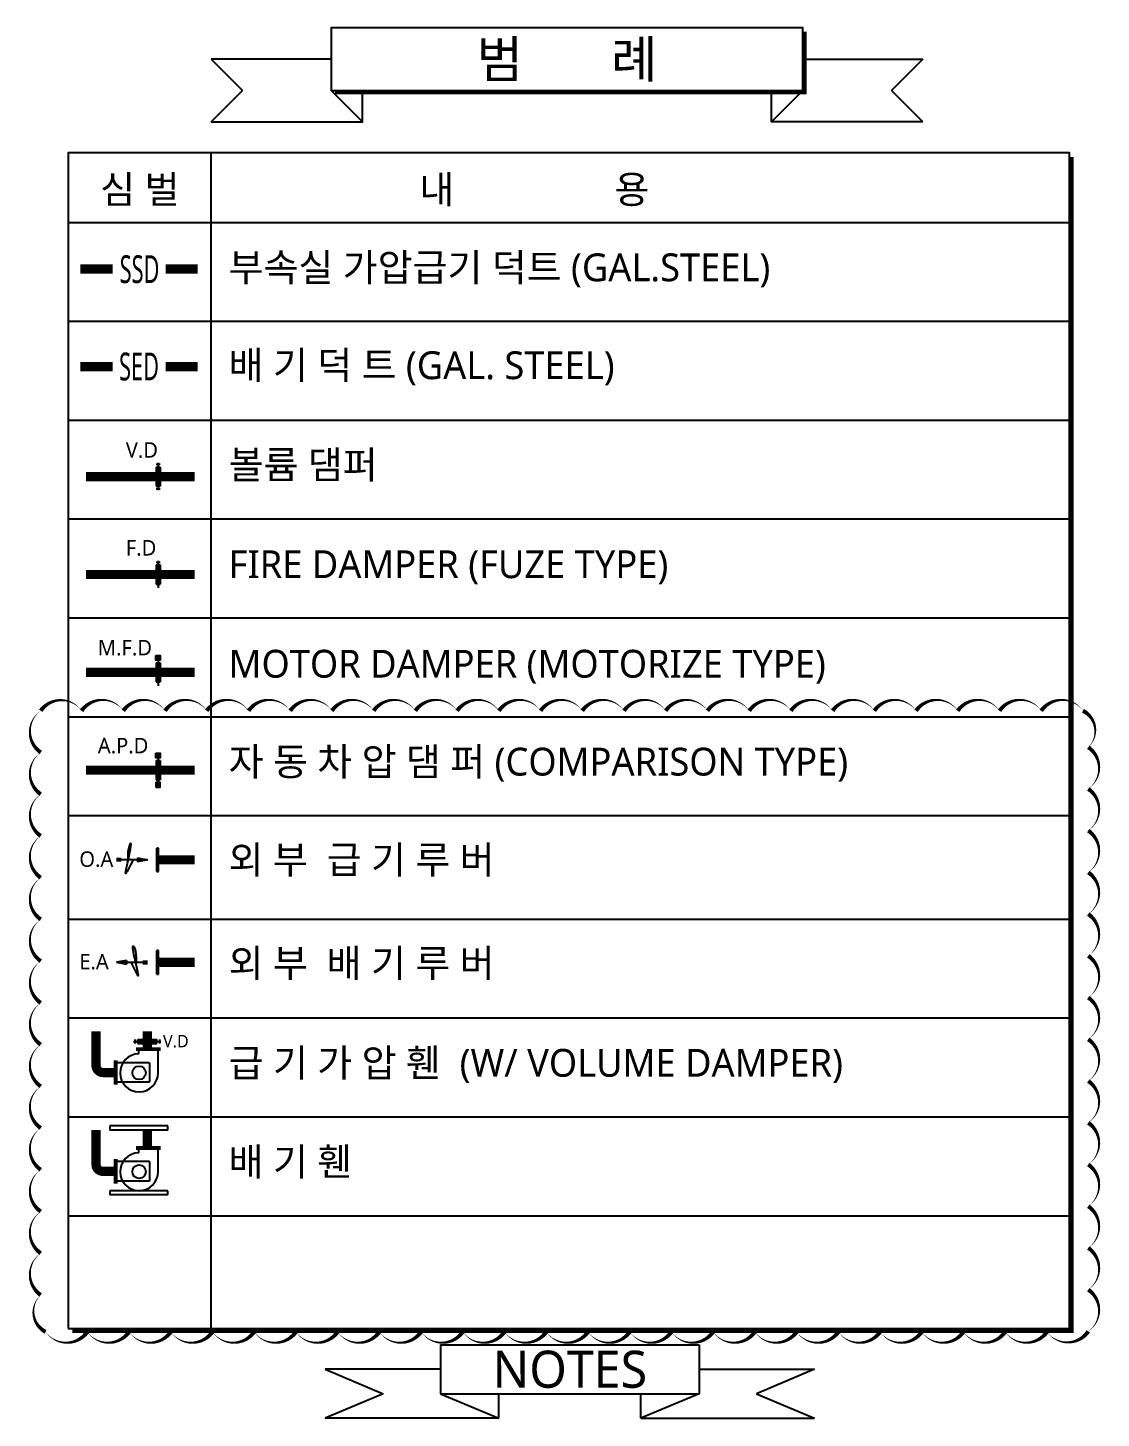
# Model space of a CAD drawing. Header units: millimetres. Extents: x 8533 to 164433, y 5768 to 115327.
# Drawn here: x 126041 to 149195, y 75933 to 105919 of the extents above; entities that cross this region are included whole.
import ezdxf
from ezdxf.enums import TextEntityAlignment as Align

# ---------------------------------------------------------------- set-up
doc = ezdxf.new("R2010")
doc.units = ezdxf.units.MM
doc.header["$LTSCALE"] = 250
for name, color, linetype in [('150LB', 2, 'Continuous'), ('@공사용도서 3차이후 수정', 211, 'Continuous'), ('F-LH', 5, 'Continuous'), ('F-TEXT', 2, 'Continuous'), ('FA', 4, 'Continuous'), ('OUT', 4, 'Continuous'), ('p', 3, 'Continuous')]:
    doc.layers.add(name, color=color, linetype=linetype)
doc.layers.add('제연구역', color=6, linetype='Continuous', lineweight=200)
doc.styles.get("Standard").update_dxf_attribs({"font": ''})
doc.styles.get('Standard').set_extended_font_data('Malgun Gothic')

msp = doc.modelspace()

# ---------------------------------------------------------------- linework, layer by layer
at = {"layer": '150LB', "color": 3, "ltscale": 10}
for p, q in [((129998, 105243, 0), (130674, 104567, 0)), ((145347, 105243, 0), (144671, 104567, 0)), ((129998, 103891, 0), (130674, 104567, 0)), ((133259, 103891, 0), (133259, 104527, 0)), ((142086, 103891, 0), (142086, 104527, 0)), ((145347, 103891, 0), (144671, 104567, 0))]:
    msp.add_line(p, q, dxfattribs=at)
at = {"layer": '150LB', "color": 3, "ltscale": 10, "elevation": 0}
for points in [[(132583, 104567), (142762, 104567), (142762, 105919), (132583, 105919), (132583, 104567)], [(132583, 105243), (129998, 105243)], [(142762, 105243), (145347, 105243)], [(129998, 103891), (133259, 103891), (132583, 104567)], [(145347, 103891), (142086, 103891), (142762, 104567)]]:
    msp.add_lwpolyline(points, dxfattribs=at)
msp.add_lwpolyline([(132664, 104527, 80.5, 80.5, 0), (142802, 104527, 80.5, 80.5, 0), (142802, 105839, 0, 0, 0)], format="xyseb", dxfattribs=at)
at = {"layer": 'p'}
for p, q in [((134945, 77519, 0), (140520, 77519, 0)), ((134945, 77519, 0), (134945, 76460, 0)), ((140520, 77519, 0), (140520, 76460, 0)), ((134945, 76989, 0), (132454, 76989, 0)), ((132454, 76989, 0), (133709, 76461, 0)), ((140520, 76989, 0), (143011, 76989, 0)), ((143011, 76989, 0), (141756, 76461, 0)), ((133709, 76461, 0), (132454, 75933, 0)), ((134945, 76460, 0), (136200, 75933, 0)), ((134945, 76460, 0), (140520, 76460, 0)), ((136200, 75933, 0), (136200, 76460, 0)), ((139265, 75933, 0), (139265, 76460, 0)), ((140520, 76460, 0), (139265, 75933, 0)), ((141756, 76461, 0), (143011, 75933, 0)), ((136200, 75933, 0), (132454, 75933, 0)), ((139265, 75933, 0), (143011, 75933, 0))]:
    msp.add_line(p, q, dxfattribs=at)

# ---------------------------------------------------------------- texts
at = {"layer": 'F-TEXT', "color": 7}
for s, p in [('범       례', (137672, 105243, 0)), ('NOTES', (137733, 76989, 0))]:
    msp.add_text(s, height=800, dxfattribs=at).set_placement(p, align=Align.MIDDLE_CENTER)

# ---------------------------------------------------------------- wipeouts: each hides what was drawn before it
at = {"color": 4}
msp.add_wipeout([(126909, 77865), (126909, 103222), (148510, 103222), (148510, 77865)], dxfattribs=at).translate(0, 0, 0).dxf.layer = 'F-LH'

# ---------------------------------------------------------------- next in the draw order: linework, layer by layer
at = {"color": 9}
for p, q in [((126909, 99590, 0), (148510, 99590, 0)), ((126909, 97458, 0), (148510, 97458, 0)), ((126909, 95326, 0), (148510, 95326, 0)), ((126909, 93194, 0), (148510, 93194, 0)), ((126909, 91062, 0), (148510, 91062, 0)), ((126909, 88929, 0), (148510, 88929, 0)), ((126909, 86697, 0), (148556, 86697, 0)), ((126909, 84565, 0), (148556, 84565, 0)), ((126909, 82433, 0), (148556, 82433, 0)), ((126909, 80301, 0), (148556, 80301, 0)), ((126909, 77865, 0), (148556, 77865, 0))]:
    msp.add_line(p, q, dxfattribs=at)
at = {"layer": '150LB', "color": 0, "ltscale": 10}
for p, q in [((129993, 77865, 0), (129993, 103222, 0)), ((126909, 101722, 0), (148510, 101722, 0))]:
    msp.add_line(p, q, dxfattribs=at)
at = {"layer": '150LB', "color": 0, "ltscale": 10, "elevation": 0}
msp.add_lwpolyline([(126909, 77865), (148510, 77865), (148510, 103222), (126909, 103222), (126909, 77865)], dxfattribs=at)
msp.add_lwpolyline([(127002, 77819, 92.6, 92.6, 0), (148556, 77819, 92.6, 92.6, 0), (148556, 103130, 0, 0, 0)], format="xyseb", dxfattribs=at)
at = {"layer": '150LB', "color": 3, "ltscale": 10, "const_width": 200, "elevation": 0}
for points in [[(128862, 87975), (129642, 87975)], [(128862, 85765), (129642, 85765)]]:
    msp.add_lwpolyline(points, dxfattribs=at)
at = {"layer": '@공사용도서 3차이후 수정'}
msp.add_lwpolyline([(126320, 91190, 0, 90, 0.520567), (126320, 90290, 0, 90, 0.520567), (126320, 89390, 0, 90, 0.520567), (126320, 88490, 0, 90, 0.520567), (126320, 87590, 0, 90, 0.520567), (126320, 86690, 0, 90, 0.520567), (126320, 85790, 0, 90, 0.520567), (126320, 84890, 0, 90, 0.520567), (126320, 83990, 0, 90, 0.520567), (126320, 83090, 0, 90, 0.520567), (126320, 82190, 0, 90, 0.520567), (126320, 81290, 0, 90, 0.520567), (126320, 80390, 0, 90, 0.520567), (126320, 79490, 0, 90, 0.520567), (126320, 78590, 0, 90, 0.520567), (126425, 77795, 0, 90, 0.520567), (127325, 77795, 0, 90, 0.520567), (128225, 77795, 0, 90, 0.520567), (129125, 77795, 0, 90, 0.520567), (130025, 77795, 0, 90, 0.520567), (130925, 77795, 0, 90, 0.520567), (131825, 77795, 0, 90, 0.520567), (132725, 77795, 0, 90, 0.520567), (133625, 77795, 0, 90, 0.520567), (134525, 77795, 0, 90, 0.520567), (135425, 77795, 0, 90, 0.520567), (136325, 77795, 0, 90, 0.520567), (137225, 77795, 0, 90, 0.520567), (138125, 77795, 0, 90, 0.520567), (139025, 77795, 0, 90, 0.520567), (139925, 77795, 0, 90, 0.520567), (140825, 77795, 0, 90, 0.520567), (141725, 77795, 0, 90, 0.520567), (142625, 77795, 0, 90, 0.520567), (143525, 77795, 0, 90, 0.520567), (144425, 77795, 0, 90, 0.520567), (145325, 77795, 0, 90, 0.520567), (146225, 77795, 0, 90, 0.520567), (147125, 77795, 0, 90, 0.520567), (148025, 77795, 0, 90, 0.520567), (148916, 77805, 0, 90, 0.520567), (148916, 78705, 0, 90, 0.520567), (148916, 79605, 0, 90, 0.520567), (148916, 80505, 0, 90, 0.520567), (148916, 81405, 0, 90, 0.520567), (148916, 82305, 0, 90, 0.520567), (148916, 83205, 0, 90, 0.520567), (148916, 84105, 0, 90, 0.520567), (148916, 85005, 0, 90, 0.520567), (148916, 85905, 0, 90, 0.520567), (148916, 86805, 0, 90, 0.520567), (148916, 87705, 0, 90, 0.520567), (148916, 88605, 0, 90, 0.520567), (148916, 89505, 0, 90, 0.520567), (148916, 90405, 0, 90, 0.520567), (148801, 91190, 0, 90, 0.520567), (147901, 91190, 0, 90, 0.520567), (147001, 91190, 0, 90, 0.520567), (146101, 91190, 0, 90, 0.520567), (145201, 91190, 0, 90, 0.520567), (144301, 91190, 0, 90, 0.520567), (143401, 91190, 0, 90, 0.520567), (142501, 91190, 0, 90, 0.520567), (141601, 91190, 0, 90, 0.520567), (140701, 91190, 0, 90, 0.520567), (139801, 91190, 0, 90, 0.520567), (138901, 91190, 0, 90, 0.520567), (138001, 91190, 0, 90, 0.520567), (137101, 91190, 0, 90, 0.520567), (136201, 91190, 0, 90, 0.520567), (135301, 91190, 0, 90, 0.520567), (134401, 91190, 0, 90, 0.520567), (133501, 91190, 0, 90, 0.520567), (132601, 91190, 0, 90, 0.520567), (131701, 91190, 0, 90, 0.520567), (130801, 91190, 0, 90, 0.520567), (129901, 91190, 0, 90, 0.520567), (129001, 91190, 0, 90, 0.520567), (128101, 91190, 0, 90, 0.520567), (127201, 91190, 0, 90, 0.520567), (126320, 91190, 0, 90, 0.520567)], format="xyseb", dxfattribs=at)
at = {"layer": 'FA', "color": 4}
for p, q in [((128057, 87998, 0), (127957, 87998, 0)), ((128620, 87975, 0), (127957, 87975, 0)), ((128057, 87953, 0), (127957, 87953, 0)), ((127957, 85765, 0), (128620, 85765, 0)), ((128519, 85787, 0), (128620, 85787, 0)), ((128519, 85743, 0), (128620, 85743, 0))]:
    msp.add_line(p, q, dxfattribs=at)
at = {"layer": 'FA', "color": 4, "linetype": 'Continuous'}
for p, q in [((128406, 88015, 0), (128406, 87935, 0)), ((128406, 88015, 0), (128620, 87975, 0)), ((128620, 87975, 0), (128406, 87935, 0)), ((128171, 85805, 0), (127957, 85765, 0)), ((127957, 85765, 0), (128171, 85725, 0)), ((128171, 85805, 0), (128171, 85725, 0))]:
    msp.add_line(p, q, dxfattribs=at)
at = {"layer": 'FA', "color": 4}
for points in [[(128315, 87975), (128259, 87864), (128215, 87781), (128184, 87724), (128164, 87692), (128153, 87683), (128150, 87695), (128154, 87725), (128164, 87772), (128178, 87834), (128194, 87906), (128212, 87984), (128230, 88063), (128245, 88140), (128258, 88208), (128266, 88265), (128269, 88305), (128264, 88324), (128253, 88324), (128240, 88305), (128225, 88268), (128212, 88216), (128202, 88149), (128198, 88068), (128202, 87975)], [(128261, 85765), (128318, 85654), (128361, 85570), (128393, 85514), (128413, 85482), (128424, 85473), (128427, 85484), (128423, 85514), (128413, 85562), (128399, 85623), (128383, 85695), (128365, 85774), (128347, 85853), (128331, 85929), (128318, 85998), (128310, 86055), (128308, 86094), (128313, 86114), (128323, 86114), (128337, 86094), (128351, 86058), (128365, 86006), (128374, 85938), (128379, 85858), (128375, 85765)]]:
    msp.add_lwpolyline(points, dxfattribs=at)
at = {"layer": 'OUT', "color": 4}
for p, q in [((128809, 96505, 0), (128893, 96505, 0)), ((128809, 96447, 0), (128893, 96447, 0)), ((128809, 96447, 0), (128809, 96033, 0)), ((128851, 96537, 0), (128851, 95949, 0)), ((128893, 96447, 0), (128893, 96033, 0)), ((128809, 96033, 0), (128893, 96033, 0)), ((128809, 95974, 0), (128893, 95974, 0)), ((128809, 94395, 0), (128893, 94395, 0)), ((128809, 94336, 0), (128809, 93922, 0)), ((128809, 94336, 0), (128893, 94336, 0)), ((128851, 94427, 0), (128851, 93839, 0)), ((128893, 94336, 0), (128893, 93922, 0)), ((128809, 93922, 0), (128893, 93922, 0)), ((128899, 92384, 0), (128802, 92284, 0)), ((128802, 92384, 0), (128899, 92284, 0)), ((128809, 92226, 0), (128893, 92226, 0)), ((128809, 92226, 0), (128809, 91812, 0)), ((128851, 92284, 0), (128851, 91729, 0)), ((128893, 92226, 0), (128893, 91812, 0)), ((128809, 91812, 0), (128893, 91812, 0)), ((128802, 90274, 0), (128899, 90174, 0)), ((128899, 90274, 0), (128802, 90174, 0)), ((128809, 90116, 0), (128809, 89701, 0)), ((128809, 90116, 0), (128893, 90116, 0)), ((128851, 90174, 0), (128851, 89643, 0)), ((128893, 90116, 0), (128893, 89701, 0)), ((128809, 89701, 0), (128893, 89701, 0)), ((128899, 89543, 0), (128802, 89643, 0)), ((128802, 89543, 0), (128899, 89643, 0)), ((128809, 89643, 0), (128893, 89643, 0)), ((128323, 84057, 0), (128910, 84057, 0)), ((128355, 84015, 0), (128355, 84098, 0)), ((128413, 84015, 0), (128413, 84098, 0)), ((128413, 84098, 0), (128827, 84098, 0)), ((128413, 84015, 0), (128827, 84015, 0)), ((128827, 84015, 0), (128827, 84098, 0)), ((128886, 84015, 0), (128886, 84098, 0))]:
    msp.add_line(p, q, dxfattribs=at)
at = {"layer": 'OUT', "color": 4, "linetype": 'Continuous'}
for p, q in [((128862, 88228, 0), (128825, 88228, 0)), ((128825, 87722, 0), (128825, 88228, 0)), ((128862, 87722, 0), (128862, 88228, 0)), ((128825, 87722, 0), (128862, 87722, 0)), ((128862, 86018, 0), (128825, 86018, 0)), ((128825, 85511, 0), (128825, 86018, 0)), ((128862, 85511, 0), (128862, 86018, 0)), ((128825, 85511, 0), (128862, 85511, 0))]:
    msp.add_line(p, q, dxfattribs=at)
at = {"layer": 'OUT', "color": 5, "linetype": 'Continuous'}
for p, q in [((128904, 83908, 0), (128380, 83908, 0)), ((128904, 83869, 0), (128380, 83869, 0)), ((128433, 83791, 0), (128433, 83908, 0)), ((128852, 83381, 0), (128852, 83908, 0)), ((127912, 83650, 0), (127912, 83127, 0)), ((128665, 83598, 0), (127912, 83598, 0)), ((127951, 83650, 0), (127951, 83127, 0)), ((128665, 83598, 0), (128665, 83180, 0)), ((128665, 83180, 0), (127912, 83180, 0)), ((129061, 82239, 0), (127814, 82239, 0)), ((127814, 82239, 0), (127814, 82147, 0)), ((129061, 82147, 0), (129061, 82239, 0)), ((129061, 82147, 0), (127814, 82147, 0))]:
    msp.add_line(p, q, dxfattribs=at)
at = {"layer": 'OUT', "color": 1, "linetype": 'Continuous'}
for p, q in [((128904, 81776, 0), (128380, 81776, 0)), ((128904, 81737, 0), (128380, 81737, 0)), ((128433, 81659, 0), (128433, 81776, 0)), ((128852, 81249, 0), (128852, 81776, 0)), ((127912, 81518, 0), (127912, 80995, 0)), ((128665, 81466, 0), (127912, 81466, 0)), ((127951, 81518, 0), (127951, 80995, 0)), ((128665, 81466, 0), (128665, 81048, 0)), ((128665, 81048, 0), (127912, 81048, 0)), ((129061, 80839, 0), (127814, 80839, 0)), ((127814, 80839, 0), (127814, 80747, 0)), ((129061, 80747, 0), (127814, 80747, 0)), ((129061, 80747, 0), (129061, 80839, 0))]:
    msp.add_line(p, q, dxfattribs=at)
at = {"layer": 'OUT', "color": 3, "linetype": 'Continuous', "const_width": 200, "elevation": 0}
for points in [[(127171, 100720), (127871, 100720)], [(129012, 100720), (129703, 100720)], [(127171, 98610), (127871, 98610)], [(129012, 98610), (129703, 98610)], [(127294, 96240), (129642, 96240)], [(127294, 94129), (129642, 94129)], [(127294, 92019), (129642, 92019)], [(127294, 89909), (129642, 89909)]]:
    msp.add_lwpolyline(points, dxfattribs=at)
at = {"layer": 'OUT', "color": 4, "elevation": 0}
for points in [[(128802, 92384), (128899, 92384), (128899, 92284), (128802, 92284)], [(128802, 90274), (128899, 90274), (128899, 90174), (128802, 90174)], [(128802, 89543), (128899, 89543), (128899, 89643), (128802, 89643)]]:
    msp.add_lwpolyline(points, close=True, dxfattribs=at)
at = {"layer": 'OUT', "color": 5, "linetype": 'Continuous'}
msp.add_circle((128441, 83381, 0), 145, dxfattribs=at)
at = {"layer": 'OUT', "color": 1, "linetype": 'Continuous'}
msp.add_circle((128441, 81249, 0), 145, dxfattribs=at)
at = {"layer": 'OUT', "color": 5, "linetype": 'Continuous'}
msp.add_arc((128441, 83381, 0), 410, 91.186, 0, dxfattribs=at)
at = {"layer": 'OUT', "color": 1, "linetype": 'Continuous'}
msp.add_arc((128441, 81249, 0), 410, 91.186, 0, dxfattribs=at)
at = {"layer": '제연구역', "color": 3, "linetype": 'Continuous', "const_width": 200, "elevation": 0}
for points in [[(127513, 84280), (127513, 83538)], [(128620, 84280), (128620, 83908)], [(127912, 83388), (127663, 83388)]]:
    msp.add_lwpolyline(points, dxfattribs=at)
msp.add_lwpolyline([(127663, 83388, -0.414214), (127513, 83538)], format="xyb", dxfattribs=at)
at = {"layer": '제연구역', "color": 6, "linetype": 'Continuous', "const_width": 200, "elevation": 0}
for points in [[(127513, 82147), (127513, 81406)], [(128620, 82147), (128620, 81776)], [(127912, 81256), (127663, 81256)]]:
    msp.add_lwpolyline(points, dxfattribs=at)
msp.add_lwpolyline([(127663, 81256, -0.414214), (127513, 81406)], format="xyb", dxfattribs=at)

# ---------------------------------------------------------------- next in the draw order: texts
at = {"layer": '150LB', "color": 7, "ltscale": 10}
for s, p in [('심 벌', (127603, 102134, 0)), ('내                 용', (134486, 102134, 0))]:
    msp.add_text(s, height=600, dxfattribs=at).set_placement(p)
at = {"layer": 'F-TEXT', "color": 7}
for s, height, p in [('부속실 가압급기 덕트 (GAL.STEEL)', 600, (130373, 100453, 0)), ('배 기 덕 트 (GAL. STEEL)', 600, (130373, 98342, 0)), ('V.D', 333.3, (128155, 96647, 0)), ('볼륨 댐퍼', 600, (130373, 96196, 0)), ('F.D', 333.3, (128155, 94537, 0)), ('FIRE DAMPER (FUZE TYPE)', 600, (130373, 94050, 0)), ('M.F.D', 333.3, (127552, 92384, 0)), ('MOTOR DAMPER (MOTORIZE TYPE)', 600, (130373, 91904, 0)), ('A.P.D', 333.3, (127552, 90273, 0)), ('자 동 차 압 댐 퍼 (COMPARISON TYPE)', 600, (130373, 89793, 0)), ('O.A', 333.3, (127152, 87824, 0)), ('외 부  급 기 루 버', 600, (130373, 87679, 0)), ('외 부  배 기 루 버', 600, (130373, 85447, 0)), ('E.A', 333.3, (127152, 85613, 0)), ('V.D', 266.7, (128957, 83931, 0)), ('급 기 가 압 휀  (W/ VOLUME DAMPER)', 600, (130373, 83297, 0)), ('배 기 휀', 600, (130373, 81165, 0))]:
    msp.add_text(s, height=height, dxfattribs=at).set_placement(p)
at = {"layer": 'F-TEXT', "color": 7, "width": 0.6}
for s, p in [('SSD', (128023, 100414, 0)), ('SED', (128010, 98315, 0))]:
    msp.add_text(s, height=600, dxfattribs=at).set_placement(p)

doc.saveas('drawing.dxf')
